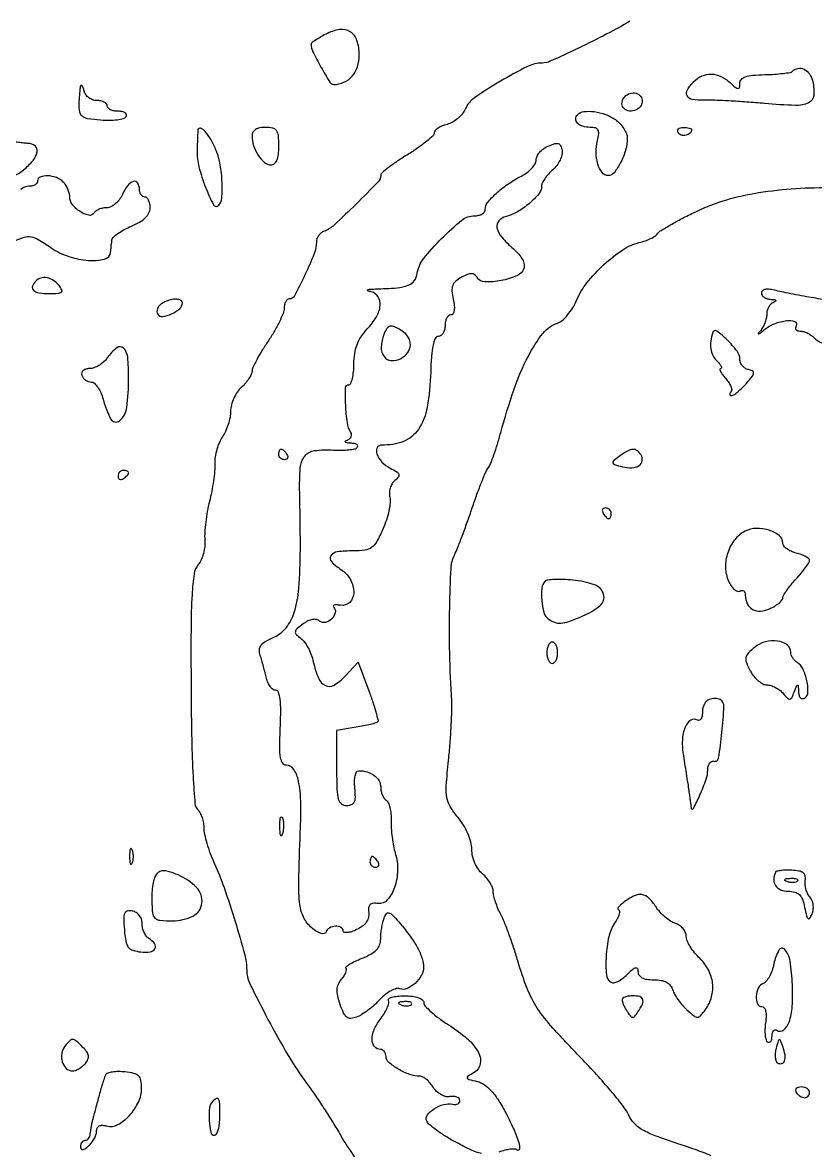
# Model space of a CAD drawing. Extents: x 0 to 5034, y 0 to 2560.
# Drawn here: x 908.2 to 1056.1, y 1856.2 to 2066.5 of the extents above; entities that cross this region are included whole.
import ezdxf

# ---------------------------------------------------------------- set-up
doc = ezdxf.new("R2010")
doc.units = 0

msp = doc.modelspace()

# ---------------------------------------------------------------- linework, layer by layer
for points in [[(1336.676578, 2318.858857, -0.00002), (1264.40431, 2319.816549, -0.099619)], [(1021.5, 2066.818886, -0.014519), (1017.202737, 2064.429313, -0.008246), (1011.875756, 2061.777042, -0.004142), (1006.639674, 2059.329975, -0.107638), (1005.12464, 2059, 0.116422), (1002.354541, 2058.346136, 0.017708), (997.330772, 2055.608072, 0.016729), (992.505298, 2052.52951, 0.136319), (990.83817, 2050.544167, -0.062793), (990.246466, 2049.585428, -0.045256), (989.371469, 2048.680929, -0.04576), (988.363492, 2047.961218, -0.070795), (987.374531, 2047.557865, 0.036912), (986.465588, 2047.256959, 0.048897), (985.697518, 2046.846093, 0.058135), (985.166067, 2046.393844, 0.189625), (985, 2045.971704, -0.209532), (984.766097, 2045.438054, -0.01545), (983.53125, 2044.368651, -0.019411), (981.91559, 2043.155625, -0.013399), (980, 2041.904982, 0.010602), (978.084069, 2040.669346, 0.015833), (976.46875, 2039.50228, 0.010792), (975.201888, 2038.480094, 0.221075), (975, 2038.045805, -0.194872), (974.509099, 2036.834089, -0.005287), (970.401848, 2032.685689, -0.008188), (966.324017, 2028.783177, -0.095451), (964.460098, 2027.623062, 0.07666), (963.901931, 2027.3039, 0.064891), (963.428904, 2026.814852, 0.066795), (963.109007, 2026.237211, 0.09336), (963, 2025.658503, -0.094216), (962.575631, 2023.426398, -0.016618), (960.871632, 2019.494974, -0.01056), (958.916405, 2015.581526, -0.278464), (957.953206, 2015, 0.176876), (957.587988, 2014.866631, 0.0912), (957.274659, 2014.485938, 0.071806), (957.05928, 2013.919541, 0.052451), (956.981803, 2013.25, -0.092755), (956.794847, 2012.305323, -0.018365), (956.093046, 2010.721421, -0.018873), (955.124625, 2008.912594, -0.016562), (953.981803, 2007.099519, 0.011621), (952.839951, 2005.327052, 0.014853), (951.875905, 2003.640786, 0.012764), (951.155301, 2002.20129, 0.11009), (951, 2001.504507, -0.11336), (950.866483, 2000.923169, -0.033962), (950.4125, 2000.129189, -0.032128), (949.765423, 1999.28072, -0.029873), (949, 1998.5, 0.061144), (948.234295, 1997.614716, 0.041798), (947.5875, 1996.451344, 0.041964), (947.146351, 1995.204171, 0.064114), (947, 1994.067519, -0.047312), (946.889774, 1992.905251, -0.029509), (946.553532, 1991.577952, -0.029481), (946.062458, 1990.296877, -0.046537), (945.480111, 1989.275066, 0.051682), (944.904488, 1988.240513, 0.031326), (944.43439, 1986.91929, 0.031153), (944.129126, 1985.534162, 0.047102), (944.054525, 1984.30256, -0.03083), (944.016074, 1982.929836, -0.012393), (943.801659, 1981.064225, -0.012208), (943.470799, 1979.060277, -0.015115), (943.061277, 1977.21395, 0.017712), (942.660826, 1975.363106, 0.01417), (942.357306, 1973.345529, 0.014405), (942.183115, 1971.461041, 0.034868), (942.19198, 1970.063564, -0.047641), (942.168492, 1968.837805, -0.036774), (941.918681, 1967.523882, -0.037786), (941.497263, 1966.320829, -0.069769), (940.955117, 1965.440096, 0.138869), (940.189086, 1963.702018, 0.020531), (939.809528, 1959.845064, 0.013266), (939.619231, 1953.608683, 0.002528), (939.631527, 1942.258955, 0.00336), (939.754278, 1932.714227, 0.008955), (940.009558, 1925.908066, 0.006083), (940.35058, 1920.868385, 0.17827), (940.881527, 1919.718473, -0.078892), (941.310676, 1919.127329, -0.038004), (941.671448, 1918.260785, -0.036466), (941.917536, 1917.279175, -0.043211), (942, 1916.326751, 0.055198), (942.128367, 1915.167514, 0.017049), (942.571567, 1913.464974, 0.016824), (943.200954, 1911.580926, 0.017732), (943.945759, 1909.776751, -0.023174), (945.781617, 1905.18878, -0.009731), (947.841137, 1898.864673, -0.007374), (949.626936, 1892.66887, -0.066567), (950, 1889.879099, 0.113597), (950.602604, 1887.260954, 0.008269), (953.97088, 1880.613379, 0.012617), (957.759246, 1873.852723, 0.025081), (961.154598, 1868.739115, -0.009311), (962.652267, 1866.630919, -0.005212), (964.398538, 1864.015062, -0.005199), (966.108866, 1861.333789, -0.00843), (967.5, 1859.015921, 0.023725), (970.249985, 1854.736234, 0.028858)], [(906.563629, 2025.73176, -0.032585), (908.470617, 2026.493027, -0.121357), (909.750175, 2026.586775, -0.092623), (911.109655, 2026.08572, -0.0146), (913.523676, 2024.548495, 0.068159), (916.82176, 2022.913956, 0.063137), (920.525473, 2022.171231, 0.080258), (923.491689, 2022.434036, 0.315534), (924.625, 2023.75, -0.001285), (924.681956, 2024.305148, -0.000854), (924.75, 2024.941552, -0.000859), (924.818168, 2025.559093, -0.001679), (924.875, 2026.051027, -0.182997), (925.133314, 2026.546761, -0.030557), (925.991406, 2027.222892, -0.030031), (927.150604, 2027.927572, -0.022601), (928.5, 2028.564447, 0.032482), (930.037788, 2029.327723, 0.063182), (931.12551, 2030.15781, 0.083043), (931.774592, 2031.053608, 0.115847), (932, 2032.01342, 0.048365), (931.926287, 2032.773686, 0.068365), (931.70625, 2033.416442, 0.088548), (931.38186, 2033.84943, 0.190034), (931, 2034, -0.148195), (930.618646, 2034.115568, -0.098894), (930.29375, 2034.440625, -0.082425), (930.074694, 2034.926543, -0.064853), (930, 2035.5, 0.144715), (929.66464, 2036.634423, 0.337066), (928.879478, 2036.917222, 0.156633), (927.801888, 2036.155639, 0.054376), (926.818046, 2034.5, -0.054292), (926.250084, 2033.543854, -0.054598), (925.490561, 2032.734375, -0.059956), (924.663573, 2032.182611, -0.117689), (923.898502, 2032, 0.049883), (923.172538, 2031.927393, 0.047588), (922.463217, 2031.712266, 0.051267), (921.87311, 2031.395979, 0.106086), (921.512657, 2031.020479, -0.318207), (920.52913, 2030.603408, -0.093951), (918.936465, 2031.281346, -0.078858), (917.491599, 2032.619777, -0.168115), (917, 2034.040547, 0.063526), (916.91265, 2034.725282, 0.039129), (916.6475, 2035.494411, 0.038709), (916.259431, 2036.226226, 0.055166), (915.8, 2036.8, 0.106751), (914.513435, 2037.629559, 0.079759), (912.855074, 2037.967148, 0.104548), (911.50382, 2037.73979, 0.308176), (911, 2037, -0.159149), (910.875441, 2036.618583, -0.096915), (910.524138, 2036.29375, -0.078661), (909.999553, 2036.0744, -0.059833), (909.380045, 2036, 0.180263), (907.858427, 2035.432992, 0.008294)], [(1036.643263, 1855.184682, 0.009034), (1033.626277, 1856.330104, 0.007927), (1030.436, 1857.419028, -0.010373), (1026.225565, 1858.879188, -0.042944), (1023.792161, 1860.025971, -0.072094), (1022.279529, 1861.224785, -0.084702), (1021.266584, 1862.745257, 0.059221), (1020.374022, 1864.244504, 0.009636), (1018.255268, 1866.893919, 0.010505), (1015.622971, 1869.926577, 0.009078), (1012.736687, 1873, -0.008529), (1007.125405, 1878.961974, -0.039097), (1004.21442, 1882.713554, -0.051811), (1002.325312, 1886.35808, -0.02286), (1000.56998, 1891.5, 0.008636), (999.797723, 1893.991797, 0.008028), (998.921801, 1896.517198, 0.008036), (998.070929, 1898.737318, 0.026695), (997.411727, 1900.154292, -0.022071), (996.871346, 1901.288334, -0.020135), (996.414695, 1902.5005, -0.020606), (996.095191, 1903.6166, -0.059472), (996, 1904.41408, 0.094921), (995.858743, 1905.151455, 0.041001), (995.4125, 1906.050994, 0.038638), (994.765268, 1906.958172, 0.041464), (994, 1907.732028, -0.066854), (993.214975, 1908.610666, -0.046339), (992.571881, 1909.779304, -0.045552), (992.143872, 1911.073394, -0.057156), (992, 1912.327885, 0.066758), (991.819666, 1913.672522, 0.035482), (991.262301, 1915.260432, 0.033977), (990.434958, 1916.86355, 0.038806), (989.429699, 1918.265917, -0.036652), (987.962232, 1920.294589, -0.09714), (987.335586, 1921.963004, -0.059649), (987.232278, 1924.184899, -0.007791), (987.650504, 1928.910273, 0.006514), (987.938548, 1932.072744, 0.006174), (988.150006, 1935.298643, 0.006144), (988.266749, 1938.156942, 0.02152), (988.240023, 1940, -0.008862), (987.88436, 1948.92955, -0.010249), (987.870838, 1957.443024, -0.007125), (988.112681, 1964.734068, -0.102563), (988.75497, 1967.230536, 0.019608), (989.320881, 1968.507988, 0.004329), (990.185458, 1970.74272, 0.004495), (991.139802, 1973.345053, 0.004314), (992.060708, 1976, -0.006104), (992.961248, 1978.566515, -0.007859), (993.854416, 1980.901206, -0.006198), (994.65473, 1982.828972, -0.065907), (995.088856, 1983.557297, 0.073321), (995.493089, 1984.258801, 0.009238), (996.107974, 1985.902807, 0.010692), (996.764134, 1987.895849, 0.008691), (997.383991, 1990.057297, -0.018304), (999.873361, 1998.147551, -0.035816), (1002.539548, 2004.337526, -0.045681), (1005.275001, 2008.608871, -0.151789), (1007.979478, 2010.493487, 0.101902), (1008.873473, 2010.99406, 0.039884), (1009.870311, 2012.006703, 0.037388), (1010.806632, 2013.309774, 0.038155), (1011.531313, 2014.729184, -0.069209), (1013.465208, 2017.999921, -0.038517), (1016.624578, 2021.396909, -0.038632), (1020.1635, 2024.18571, -0.090817), (1023.238532, 2025.518713, 0.025801), (1024.330077, 2025.831994, 0.028588), (1025.345738, 2026.247404, 0.029679), (1026.161144, 2026.697899, 0.113771), (1026.566399, 2027.107436, -0.114326), (1027.070963, 2027.616216, -0.008052), (1028.79568, 2028.663688, -0.011051), (1030.920742, 2029.845639, -0.008092), (1033.327867, 2031.066269, -0.071677), (1044.632445, 2034.687579, -0.044935), (1058.502134, 2035.758969, -0.045104)], [(1057.419043, 2014.861142, 0.017055), (1055.782514, 2015.177646, -0.004906), (1053.941526, 2015.487502, -0.003843), (1051.950176, 2015.858607, -0.003886), (1050.102436, 2016.232589, -0.009499), (1048.75, 2016.544223, 0.027109), (1047.566427, 2016.773398, 0.072962), (1046.71147, 2016.76604, 0.134246), (1046.19821, 2016.536112, 0.224337), (1046, 2016.116577, 0.151331), (1046.133847, 2015.684474, 0.09294), (1046.514062, 2015.304804, 0.077304), (1047.080861, 2015.034474, 0.06149), (1047.75, 2014.921053, -0.021021), (1048.416573, 2014.862835, -0.185333), (1048.672067, 2014.724694, -0.449116), (1048.648042, 2014.54862, -0.051902), (1048.25, 2014.337719, 0.103807), (1047.771898, 2014.017327, 0.06532), (1047.367188, 2013.477226, 0.061435), (1047.093265, 2012.810646, 0.066895), (1047, 2012.116667, -0.059331), (1046.909377, 2011.355655, -0.035464), (1046.632812, 2010.486128, -0.035073), (1046.228649, 2009.647221, -0.050424), (1045.75, 2008.976534, 0.028317), (1045.419177, 2008.553762, 0.731217), (1045.477818, 2008.477479, 0.079003), (1045.821925, 2008.667705, 0.007388), (1046.578741, 2009.276534, -0.080569), (1048.455544, 2010.379813, -0.062348), (1050.759249, 2010.958515, -0.124224), (1052.242523, 2010.771226, -0.468214), (1052.5, 2010, 0.115183), (1052.372095, 2009.61942, 0.185218), (1052.462725, 2009.29375, 0.156276), (1052.767592, 2009.074697, 0.078411), (1053.240983, 2009, -0.070429), (1053.847818, 2008.914096, -0.038895), (1054.550315, 2008.650474, -0.037884), (1055.234457, 2008.265558, -0.049335), (1055.789877, 2007.810123, 0.080644), (1057.201383, 2006.792905, 0.123939)], [(993.781656, 1855.585344, -0.054273), (991.924054, 1856.21727, -0.014715), (989.145483, 1857.613937, -0.014639), (987.168906, 1858.757424, -0.018647), (985.42014, 1859.930954, -0.016833), (984.04944, 1860.99914, -0.127874), (983.577096, 1861.659687, -0.258515), (983.735235, 1862.785559, -0.088659), (984.984622, 1863.94585, -0.076678), (986.76497, 1864.737765, -0.117368), (988.445737, 1864.791239, 0.066633), (988.983487, 1864.754187, 0.106313), (989.425046, 1864.879301, 0.138748), (989.700614, 1865.14315, 0.155962), (989.781146, 1865.5, 0.183803), (989.607996, 1865.857512, 0.101425), (989.189412, 1866.116496, 0.077051), (988.586491, 1866.237527, 0.053082), (987.889886, 1866.194454, -0.106831), (987.104834, 1866.229834, -0.064537), (986.239032, 1866.582479, -0.060199), (985.427924, 1867.181276, -0.064178), (984.802616, 1867.944454, 0.038914), (984.221851, 1868.730972, 0.042041), (983.539854, 1869.396183, 0.046092), (982.861906, 1869.856802, 0.126841), (982.306506, 1870, -0.086849), (980.442121, 1870.326302, -0.044876), (978.290342, 1871.329394, -0.043292), (976.499916, 1872.587267, -0.221475), (976, 1873.660515, 0.075426), (975.922356, 1874.172288, 0.088993), (975.697031, 1874.606526, 0.100712), (975.361942, 1874.896812, 0.128991), (974.968615, 1875, -0.226779), (973.860785, 1875.529708, -0.167752), (973.392987, 1876.825883, -0.104844), (973.75909, 1878.679703, -0.065748), (974.890668, 1880.588137, 0.027064), (975.648061, 1881.666277, 0.036927), (976.20093, 1882.71676, 0.040536), (976.505714, 1883.60769, 0.203273), (976.427358, 1884.117537, -0.395619), (976.495495, 1884.453887, -0.083346), (977.087636, 1884.740777, -0.047729), (978.11342, 1884.937498, -0.023527), (979.440983, 1885, -0.028119), (980.90629, 1884.917528, -0.055591), (982.040836, 1884.65963, -0.081091), (982.776218, 1884.26131, -0.224501), (983.036512, 1883.75, 0.181265), (983.300498, 1883.103814, 0.022635), (984.397321, 1882.020803, 0.024297), (985.874522, 1880.813451, 0.017901), (987.61778, 1879.61869, -0.037139), (991.189202, 1876.963615, -0.090268), (993.238849, 1874.414574, -0.170644), (993.579976, 1872.289224, -0.2232), (992.454234, 1870.705959, 0.011531), (991.251318, 1869.990495, 0.343932), (991.137987, 1869.678719, 0.254945), (991.41366, 1869.417923, 0.007686), (993, 1869.02459, -0.094554), (994.269871, 1868.463244, -0.054142), (995.541532, 1867.363675, -0.042245), (996.833976, 1865.71623, -0.022062), (998.16869, 1863.472679, -0.017033), (999.725947, 1860.317584, -0.030719), (1000.749455, 1857.623015, -0.10567), (1000.860569, 1856.405764, -0.625789), (1000.414988, 1856.251679, 0.195005), (1000.018217, 1856.419534, 0.032687), (999.176573, 1856.377159, 0.031611), (998.13922, 1856.189618, 0.023347), (997.020614, 1855.857341, -0.059842)]]:
    msp.add_lwpolyline(points, format="xyb")
for points in [[(964.742876, 2064.373263, 0.011603), (963.691828, 2063.791089, 0.017418), (962.80572, 2063.230757, 0.012453), (962.115342, 2062.734124, 0.234747), (962, 2062.50199, 0.116098), (962.32675, 2061.113745, 0.013303), (963.846079, 2058.25792, 0.009012), (965.533802, 2055.400777, 0.260466), (966.250954, 2055, 0.106167), (968.13564, 2055.404746, 0.109296), (969.665393, 2056.545644, 0.100713), (970.657397, 2058.312844, 0.077847), (971, 2060.5, 0.077434), (970.574572, 2063.230571, 0.178715), (969.315399, 2064.843603, 0.181357), (967.325361, 2065.237631, 0.079991)], [(1055.575091, 2055.556835, -0.083661), (1055.781583, 2052.947507, -0.269638), (1054.815683, 2051.579283, -0.117029), (1052.349742, 2051.088802, -0.013135), (1046.606232, 2051.450703, 0.004471), (1043.264393, 2051.719475, 0.004504), (1039.926518, 2051.927706, 0.004398), (1037.015122, 2052.057344, 0.018089), (1035.25, 2052.056508, -0.050633), (1033.12859, 2052.193597, -0.235986), (1032.166709, 2052.893745, -0.262192), (1032.205737, 2054.016756, -0.059525), (1033.428571, 2055.571429, -0.094709), (1034.952796, 2056.60649, -0.110764), (1036.667716, 2056.931079, -0.103105), (1038.452105, 2056.496204, -0.072886), (1040.171259, 2055.345012, 0.010633), (1041.229583, 2054.427414, 0.157225), (1041.68008, 2054.246886, 0.383061), (1041.931295, 2054.442823, 0.044218), (1042, 2055.218189, -0.186822), (1042.278194, 2055.936746, -0.124491), (1043.023121, 2056.429408, -0.062952), (1044.385437, 2056.721018, -0.016268), (1046.632835, 2056.839345, 0.010489), (1048.446402, 2056.913829, 0.014677), (1050.061588, 2057.061833, 0.010952), (1051.381949, 2057.25145, 0.156474), (1051.799501, 2057.466168, -0.153529), (1052.833438, 2058.005392, -0.162467), (1053.963651, 2057.839105, -0.129651), (1054.955032, 2056.958903, -0.085448)], [(919.016001, 2054.75, 0.039985), (918.926175, 2054.307972, 0.006764), (918.834075, 2053.450754, 0.007355), (918.754129, 2052.438213, 0.006483), (918.7, 2051.380227, 0.05315), (918.800379, 2049.907377, 0.192197), (919.285504, 2049.123194, 0.121158), (920.339317, 2048.682757, 0.016228), (922.745214, 2048.387073, 0.02338), (924.377466, 2048.31671, 0.031468), (925.853076, 2048.415112, 0.032507), (927.015276, 2048.644047, 0.191733), (927.504231, 2049.006846, 0.204425), (927.561092, 2049.382356, 0.180859), (927.332893, 2049.708261, 0.103422), (926.804939, 2049.928975, 0.047501), (926.059017, 2050, -0.0466), (925.270941, 2050.073608, -0.066561), (924.604836, 2050.29375, -0.086673), (924.155423, 2050.618015, -0.195654), (924, 2051, 0.185265), (923.853517, 2051.381765, 0.090065), (923.434039, 2051.70625, 0.069914), (922.810592, 2051.926193, 0.04993), (922.073324, 2052, -0.084769), (921.302748, 2052.131587, -0.073873), (920.578271, 2052.514062, -0.075402), (920.009076, 2053.081374, -0.09552), (919.689326, 2053.75, 0.020254), (919.498613, 2054.375116, 0.064083), (919.302891, 2054.765625, 0.25602), (919.143165, 2054.848157, 0.327519)], [(1023.553851, 2051.087132, -0.142059), (1022.639661, 2050.260751, -0.137157), (1021.412008, 2050.037164, -0.165693), (1020.404393, 2050.488182, -0.20832), (1020, 2051.416667, -0.151151), (1020.331448, 2052.488027, -0.135814), (1021.222082, 2053.239352, -0.137822), (1022.361542, 2053.419574, -0.157007), (1023.362868, 2052.962132, -0.101282), (1023.64159, 2052.578994, -0.081566), (1023.774902, 2052.086356, -0.078959), (1023.745455, 2051.561845, -0.08518)], [(1018.777494, 2048.443296, -0.051274), (1019.627744, 2047.707335, -0.045773), (1020.347139, 2046.786852, -0.048487), (1020.839411, 2045.829641, -0.094809), (1021, 2044.990349, -0.070942), (1020.686543, 2042.792224, -0.047912), (1019.747968, 2040.4358, -0.048378), (1018.532436, 2038.545544, -0.22957), (1017.406873, 2038, -0.236479), (1016.305246, 2038.551887, -0.087619), (1015.501654, 2040.145094, -0.069917), (1015.16605, 2042.325021, -0.064854), (1015.428758, 2044.572172, 0.031045), (1015.662569, 2045.829661, 0.158677), (1015.528059, 2046.518055, 0.209932), (1015.043501, 2046.885844, 0.058917), (1014.078069, 2047, -0.072092), (1012.698957, 2047.199886, -0.123759), (1011.704871, 2047.787876, -0.197905), (1011.37249, 2048.574841, -0.201219), (1011.693853, 2049.36052, -0.168991), (1012.89447, 2049.941342, -0.061209), (1014.814553, 2049.928855, -0.056147), (1016.933353, 2049.408226, -0.064562)], [(940.916667, 2046.559017, 0.024656), (940.880116, 2046.189823, 0.001796), (940.833333, 2045.168725, 0.002507), (940.787997, 2043.949858, 0.001895), (940.75, 2042.61111, 0.069613), (941.092324, 2039.632238, 0.030029), (942.327167, 2035.822664, 0.02618), (943.807806, 2032.558469, 0.507338), (944.746476, 2032.413142, 0.180038), (945.372238, 2033.78069, 0.028821), (945.417839, 2036.769615, 0.032338), (945.068756, 2040.018867, 0.05281), (944.311136, 2042.681619, 0.033525), (943.356448, 2044.659245, 0.050621), (942.249306, 2046.216873, 0.116898), (941.390038, 2046.828979, 0.485848)], [(951, 2045.434259, 0.080163), (951.296294, 2043.598049, 0.064285), (952.16536, 2041.791383, 0.070465), (953.340428, 2040.444703, 0.180072), (954.535184, 2040, 0.17193), (955.182255, 2040.229279, 0.123971), (955.64537, 2040.847345, 0.073387), (955.918077, 2041.915989, 0.025842), (956, 2043.5, 0.021436), (955.915691, 2045.465575, 0.13443), (955.571429, 2046.4, 0.189121), (954.86222, 2046.861332, 0.050766), (953.5, 2047, 0.046616), (952.433725, 2046.900373, 0.093572), (951.649172, 2046.593426, 0.125268), (951.173113, 2046.094579, 0.128905)], [(1033, 2046.559017, -0.211827), (1032.716404, 2045.919648, -0.127879), (1031.969093, 2045.529206, -0.122608), (1031.101938, 2045.54388, -0.191362), (1030.510081, 2045.983688, -0.136093), (1030.397824, 2046.36964, -0.190788), (1030.524436, 2046.701458, -0.140899), (1030.890269, 2046.925389, -0.067432), (1031.440983, 2047, -0.026751), (1032.038367, 2046.968016, -0.042195), (1032.542039, 2046.870461, -0.051652), (1032.89701, 2046.729146, -0.279105)], [(901.135016, 2043.117099, 0.173272), (899.432422, 2040.096062, 0.317804), (900.5939, 2037.662777, 0.185705), (904.297359, 2037.13029, 0.110975), (908.365141, 2039.07258, 0.051815), (910.146767, 2040.800355, 0.130737), (910.905498, 2042.423765, 0.262407), (910.519428, 2043.529076, 0.180346), (909.25, 2044.013655, -0.022977), (908.43447, 2044.057531, -0.011782), (907.41801, 2044.183455, -0.011683), (906.375375, 2044.362629, -0.017238), (905.470886, 2044.572523, 0.088168), (904.482143, 2044.658376, 0.058713), (903.366172, 2044.424525, 0.052945), (902.218311, 2043.898586, 0.044783)], [(1007.078068, 2039.067708, 0.031607), (1006.282801, 2038.284682, 0.033654), (1005.610433, 2037.423121, 0.035786), (1005.140132, 2036.609022, 0.113563), (1005, 2036, -0.174826), (1004.492078, 2034.591747, -0.043663), (1002.745381, 2032.824597, -0.044079), (1000.527082, 2031.2548, -0.070577), (998.382165, 2030.381069, 0.15093), (997.017767, 2029.552968, 0.242439), (996.688451, 2028.263238, 0.123871), (997.588874, 2026.500215, 0.036362), (999.767615, 2024.347341, -0.03769), (1000.760704, 2023.360823, -0.058105), (1001.440775, 2022.360973, -0.072716), (1001.765444, 2021.431454, -0.140226), (1001.696899, 2020.652514, -0.204052), (1000.402929, 2019.315354, -0.052025), (997.454316, 2018.418472, -0.052247), (994.449524, 2018.156621, -0.255275), (993.017669, 2018.971411, 0.094388), (992.528363, 2019.505366, 0.156178), (991.955298, 2019.702253, 0.101637), (991.192249, 2019.562223, 0.026838), (990.062991, 2019.033712, 0.052944), (988.982851, 2018.299203, 0.127466), (988.429718, 2017.514923, 0.110416), (988.283887, 2016.485686, 0.034267), (988.515272, 2014.930466, -0.026583), (988.717848, 2013.699085, -0.064473), (988.700496, 2012.779625, -0.112642), (988.478906, 2012.211649, -0.248557), (988.079455, 2012, 0.179231), (987.667472, 2011.847418, 0.091877), (987.31709, 2011.4125, 0.071896), (987.079806, 2010.765225, 0.052004), (987, 2010, -0.060587), (986.906938, 2009.234817, -0.079017), (986.632812, 2008.586015, -0.096834), (986.226777, 2008.150629, -0.157061), (985.75, 2007.994944, 0.292408), (985.175027, 2007.623966, 0.054454), (984.760644, 2006.3737, 0.03474), (984.471431, 2004.347634, 0.011404), (984.322174, 2001.336558, -0.035469), (983.682393, 1994.804262, -0.106044), (982.026954, 1990.657617, -0.15265), (979.235645, 1988.415585, -0.104423), (975.196352, 1987.740296, 0.296389), (974.340982, 1987.234701, 0.206126), (974.278407, 1986.079592, 0.104274), (975.232956, 1984.557855, 0.085275), (976.785461, 1983.41964, -0.0212), (977.981058, 1982.75888, -0.169943), (978.373997, 1982.279718, -0.262076), (978.292458, 1981.782182, -0.050796), (977.629838, 1981.107756, 0.0854), (977.122446, 1980.51467, 0.061389), (976.770553, 1979.715281, 0.060513), (976.619396, 1978.840862, 0.076668), (976.703386, 1978.026251, -0.091279), (976.777281, 1977.025756, -0.026412), (976.527758, 1975.490713, -0.025611), (976.057221, 1973.757986, -0.024789), (975.407704, 1972.063018, -0.021268), (974.252969, 1969.720809, -0.109822), (973.306755, 1968.640527, -0.12666), (972.05957, 1968.141353, -0.032195), (969.866569, 1968, 0.030726), (966.905687, 1967.817879, 0.218596), (965.713423, 1967.081496, 0.352257), (965.811116, 1966.002307, 0.055836), (967.568966, 1964.546768, -0.120677), (969.345954, 1962.641461, -0.130906), (969.972443, 1960.188352, -0.196716), (969.213501, 1958.387072, -0.243237), (967.5, 1957.845069, 0.028142), (966.777847, 1957.92818, 0.093211), (966.305264, 1957.867563, 0.2934), (966.156007, 1957.685446, 0.227119), (966.241324, 1957.437079, -0.261442), (966.511301, 1956.4466, -0.140522), (965.857777, 1955.317131, -0.132101), (964.671668, 1954.662436, -0.237943), (963.614487, 1954.904985, 0.123553), (963.006485, 1955.196334, 0.094147), (962.265513, 1955.206161, 0.073703), (961.417188, 1954.923509, 0.042203), (960.497165, 1954.355487, 0.018686), (959.365716, 1953.450143, 0.181558), (959.076781, 1952.920476, 0.23907), (959.249689, 1952.414267, 0.033369), (960.118774, 1951.673883, -0.078223), (960.789395, 1950.990233, -0.033144), (961.466337, 1949.894454, -0.031773), (962.0476, 1948.605317, -0.035983), (962.433052, 1947.304811, 0.043261), (963.393442, 1944.229257, 0.188435), (964.686106, 1942.873668, 0.247798), (966.299584, 1942.953047, 0.072165), (968.299346, 1944.567029), (970.772754, 1947.234489), (972.785123, 1941.867245, -0.008247), (973.528401, 1939.780767, -0.012848), (974.092471, 1937.957476, -0.007015), (974.498879, 1936.431622, -0.257763), (974.409789, 1936.094377, -0.13328), (974.102147, 1935.908716, -0.00841), (973.071712, 1935.633307, -0.0119), (971.815166, 1935.351594, -0.008536), (970.399066, 1935.094377), (966.776045, 1934.5), (966.776911, 1927.5, 0.006984), (966.833449, 1923.487944, 0.058045), (967.09413, 1921.690415, 0.164907), (967.664978, 1920.831998, 0.165763), (968.638889, 1920.5, 0.090487), (969.551134, 1920.666455, 0.194497), (970.067507, 1921.142861, 0.113455), (970.267951, 1922.05858, 0.022336), (970.174634, 1923.75, -0.028732), (970.121878, 1924.995503, -0.04695), (970.236707, 1926.045312, -0.061846), (970.483452, 1926.774441, -0.287811), (970.842846, 1927, -0.069812), (972.450645, 1926.774414, -0.088696), (973.794174, 1926.115904, -0.10319), (974.682922, 1925.127761, -0.132476), (975, 1923.952028, 0.050687), (975.076082, 1923.203448, 0.047902), (975.301463, 1922.470455, 0.051497), (975.632891, 1921.859346, 0.104725), (976.026258, 1921.483772, -0.156246), (976.414679, 1921.029338, -0.04054), (976.717693, 1920.10324, -0.037195), (976.90695, 1918.936603, -0.030565), (976.938952, 1917.674755, 0.02504), (976.959384, 1916.247449, 0.015468), (977.119154, 1914.576337, 0.015503), (977.380074, 1912.930798, 0.026751), (977.711878, 1911.585114, -0.080188), (978.144888, 1908.401995, -0.07662), (977.567944, 1905.190831, -0.096702), (976.23601, 1902.883415, -0.252352), (974.5, 1902.229793, 0.053768), (973.555701, 1902.255161, 0.177241), (972.99879, 1901.998797, 0.177379), (972.739183, 1901.443676, 0.053866), (972.759279, 1900.5, -0.093303), (972.705701, 1899.563491, -0.094315), (972.315011, 1898.714499, -0.080838), (971.578208, 1897.970722, -0.049316), (970.509279, 1897.344085, -0.028403), (969.546595, 1896.96527, -0.054753), (968.737101, 1896.793833, -0.091321), (968.195228, 1896.838821, -0.33857), (968, 1897.094085, 0.281903), (967.59177, 1897.760606, 0.132989), (966.565722, 1897.976385, 0.110015), (965.427152, 1897.653546, 0.190662), (964.803743, 1896.91123, -0.255831), (964.480662, 1896.611377, -0.133582), (963.915306, 1896.621772, -0.070919), (963.113925, 1896.985022, -0.028377), (962.133953, 1897.690448, -0.108679), (960.649981, 1899.549645, -0.084773), (959.913956, 1902.034416, -0.035527), (959.712873, 1906.236693, -0.004291), (960.007471, 1915.5, 0.013863), (960.081006, 1921.312189, 0.047372), (959.667305, 1925.066656, 0.089568), (958.791227, 1927.240613, 0.257755), (957.416019, 1928, -0.252768), (956.719393, 1928.376207, -0.10506), (956.31919, 1929.404619, -0.043469), (956.172196, 1931.364012, -0.007952), (956.273696, 1935, 0.009763), (956.351628, 1938.208271, 0.032002), (956.226159, 1940.324369, 0.05088), (955.928419, 1941.625985, 0.321498), (955.406866, 1942, -0.163432), (954.918234, 1942.164099, -0.068369), (954.420528, 1942.660938, -0.05753), (953.989136, 1943.38915, -0.046554), (953.697311, 1944.25, 0.005076), (953.446707, 1945.256818, 0.003207), (953.134885, 1946.426563, 0.003219), (952.813624, 1947.572342, 0.005922), (952.535132, 1948.5, -0.083728), (952.391571, 1949.545762, -0.149775), (952.668566, 1950.359805, -0.104574), (953.45075, 1951.069838, -0.028991), (954.936263, 1951.82579, 0.119168), (957.344397, 1953.656391, 0.096295), (958.881923, 1956.527878, 0.057261), (959.725498, 1961.030496, 0.015731), (960.009716, 1968.25, 0.003426), (960.011862, 1970.323059, 0.001429), (959.987603, 1973.119227, 0.001414), (959.944611, 1976.112656, 0.001831), (959.887361, 1978.858006, -0.024136), (959.997704, 1983.503022, -0.151028), (960.850744, 1985.690635, -0.196896), (962.657713, 1986.702286, -0.04576), (966.207402, 1986.809196, 0.018694), (967.678905, 1986.773928, 0.023799), (969.034101, 1986.856712, 0.022847), (970.13432, 1987.027818, 0.147411), (970.624069, 1987.290735, 0.231222), (970.718159, 1987.564591, 0.220715), (970.561966, 1987.814844, 0.097676), (970.10452, 1987.999476, 0.036946), (969.416667, 1988.078947, -0.023461), (968.736023, 1988.139054, -0.148644), (968.423674, 1988.28235, -0.455624), (968.425398, 1988.463907, -0.080934), (968.756231, 1988.664358, 0.080457), (969.192564, 1988.928166, 0.106448), (969.474393, 1989.295577, 0.121661), (969.557982, 1989.707716, 0.128588), (969.436969, 1990.101986, -0.103528), (968.777309, 1991.924656, -0.023936), (968.472334, 1995.192038, -0.017369), (968.43855, 1998.418386, -0.407124), (969.034451, 1999, 0.295591), (969.408218, 1999.24212, 0.04395), (969.71637, 2000.132106, 0.037743), (969.930102, 2001.376997, 0.023649), (970, 2002.853977, -0.038199), (970.146706, 2004.771478, -0.053003), (970.587155, 2006.436353, -0.05401), (971.359632, 2007.94789, -0.041785), (972.5, 2009.405499, 0.052954), (974.199947, 2011.68109, 0.107327), (974.903752, 2013.791052, 0.171277), (974.528785, 2015.384307, 0.187767), (973.25, 2016.315086, -0.024906), (972.583479, 2016.526953, -0.600251), (972.563128, 2016.680209, -0.140455), (972.901525, 2016.800874, -0.00831), (974, 2016.852338, 0.012029), (978.053176, 2017.072455, 0.069969), (980.136884, 2017.534083, 0.146858), (981.258845, 2018.385876, 0.122824), (981.823051, 2019.776709, -0.133016), (982.970206, 2022.44941, -0.028256), (986.364767, 2026.270079, -0.026603), (990.129343, 2029.671034, -0.172942), (992.5, 2030.506976, 0.057733), (993.264951, 2030.592895, 0.077149), (993.9125, 2030.852423, 0.096187), (994.34636, 2031.238324, 0.164472), (994.5, 2031.692761, -0.168953), (994.943063, 2032.966534, -0.039083), (996.509693, 2034.656257, -0.036552), (998.699966, 2036.398595, -0.030648), (1001.25, 2037.91898, 0.042235), (1002.302152, 2038.579769, 0.046479), (1003.192188, 2039.38934, 0.051793), (1003.805632, 2040.21962, 0.134), (1004, 2040.931851, -0.11888), (1004.164611, 2041.61441, -0.060997), (1004.660938, 2042.347506, -0.055422), (1005.389487, 2043.016864, -0.054783), (1006.25, 2043.512872, -0.02778), (1007.449578, 2043.961511, -0.154478), (1008.12871, 2043.958669, -0.214582), (1008.556558, 2043.573097, -0.059006), (1008.828068, 2042.685004, -0.104855), (1008.803176, 2041.858872, -0.052931), (1008.449334, 2040.873737, -0.049241), (1007.848623, 2039.891742, -0.052284)], [(910.666667, 2018.333333, 0.110393), (910.057475, 2017.373435, 0.297478), (910.235284, 2016.623084, 0.155021), (911.236572, 2016.136634, 0.036178), (913.122445, 2016, 0.012361), (914.856187, 2016.042869, 0.15744), (915.45753, 2016.270426, 0.362514), (915.543887, 2016.693913, 0.049622), (915, 2017.5, 0.073746), (913.945667, 2018.445151, 0.098727), (912.759103, 2018.928468, 0.114862), (911.61444, 2018.88411, 0.130214)], [(934.121885, 2014.096491, 0.076969), (933.646222, 2013.680777, 0.088966), (933.346718, 2013.15944, 0.099545), (933.267006, 2012.615662, 0.12583), (933.418245, 2012.132282, 0.297461), (934.322828, 2011.707559, 0.073124), (935.977904, 2012.19294, 0.068784), (937.505453, 2013.169055, 0.219642), (938, 2014.240547, 0.30032), (937.643216, 2014.780979, 0.11068), (936.701088, 2014.955663, 0.073768), (935.406892, 2014.714273, 0.058301)], [(975.606989, 2008.418213, 0.078974), (975.101281, 2006.031394, 0.167232), (975.617692, 2004.237071, 0.228967), (976.964835, 2003.485313, 0.138428), (978.785998, 2003.88547, 0.113112), (980.045801, 2004.982989, 0.151427), (980.53158, 2006.409148, 0.149899), (980.127257, 2007.870882, 0.110228), (978.929626, 2009.064655, 0.031318), (977.599032, 2009.794327, 0.159107), (976.771197, 2009.897014, 0.201441), (976.155605, 2009.485093, 0.054331)], [(1036.923489, 2008.75, 0.041086), (1036.56565, 2007.110318, 0.067931), (1036.569771, 2005.695522, 0.079312), (1036.937503, 2004.493388, 0.082749), (1037.65773, 2003.485128, -0.023086), (1038.178252, 2002.914184, -0.055247), (1038.493216, 2002.436256, -0.133244), (1038.557073, 2002.132763, -0.397457), (1038.416441, 2002, 0.441869), (1038.27835, 2001.848355, 0.094471), (1038.390203, 2001.462099, 0.045766), (1038.76134, 2000.872389, 0.020596), (1039.347194, 2000.168848, -0.036341), (1039.932883, 1999.41872, -0.053499), (1040.321096, 1998.679123, -0.068493), (1040.47323, 1998.056639, -0.225806), (1040.335515, 1997.668848, 0.061909), (1040.135572, 1997.412147, 0.18476), (1040.097956, 1997.196474, 0.247102), (1040.213877, 1997.052308, 0.102627), (1040.466038, 1997, 0.149332), (1040.889773, 1997.129441, 0.022916), (1041.605463, 1997.660938, 0.023892), (1042.414545, 1998.38846, 0.018699), (1043.222412, 1999.25, 0.012129), (1044.295665, 2000.54613, 0.132156), (1044.560024, 2001.163529, 0.320368), (1044.357149, 2001.554838, 0.068049), (1043.589707, 2001.823324, -0.088911), (1042.982434, 2002.064473, -0.078717), (1042.466977, 2002.50974, -0.07983), (1042.120076, 2003.085978, -0.095936), (1042, 2003.706029, 0.163922), (1041.486656, 2005.229771, 0.03469), (1039.613286, 2007.368906, 0.03961), (1037.681981, 2009.005563, 0.513522)], [(924, 2004, -0.054456), (923.310647, 2003.234842, -0.04612), (922.434796, 2002.5875, -0.048274), (921.514231, 2002.145264, -0.088069), (920.695907, 2002, 0.065578), (920.003817, 2001.908836, 0.11321), (919.493132, 2001.638148, 0.14887), (919.236771, 2001.231391, 0.148209), (919.25, 2000.75, 0.089089), (919.510662, 2000.272247, 0.069783), (919.941744, 1999.867188, 0.069245), (920.47138, 1999.593685, 0.084805), (921.019766, 1999.5, -0.18712), (921.597694, 1999.275869, -0.058171), (922.219029, 1998.559774, -0.049023), (922.785303, 1997.52441, -0.037259), (923.202267, 1996.29923, 0.062053), (924.673936, 1992.587699, 0.470722), (926.28561, 1992.278664, 0.190949), (927.629557, 1994.721381, 0.030752), (927.984687, 2000.25, 0.024397), (927.803337, 2004.179292, 0.182183), (926.996411, 2005.827322, 0.377218), (925.754447, 2005.869114, 0.064711)], [(957.5, 1986, -0.082592), (957.656512, 1985.6179, -0.161196), (957.6254, 1985.29375, -0.182303), (957.413961, 1985.078288, -0.108972), (957.059017, 1985, -0.093332), (956.654762, 1985.076123, -0.09642), (956.311086, 1985.29375, -0.099167), (956.081062, 1985.618444, -0.105053), (956, 1986, -0.042167), (956.032345, 1986.382849, -0.061769), (956.129539, 1986.70625, -0.081139), (956.272352, 1986.92554, -0.210953), (956.440983, 1987, -0.151918), (956.65171, 1986.934461, -0.038439), (956.933975, 1986.70625, -0.035638), (957.231006, 1986.382774, -0.029505)], [(1019.543269, 1985.655298, 0.01407), (1018.433942, 1984.795214, 0.296185), (1018.313246, 1984.414816, 0.255771), (1018.608991, 1984.109497, 0.011186), (1020.084893, 1983.688051, 0.071499), (1021.845611, 1983.488198, 0.135963), (1023.197423, 1983.906365, 0.214322), (1023.778658, 1984.796876, 0.179281), (1023.553851, 1985.912868, 0.092315), (1022.845604, 1986.692147, 0.180198), (1022.052724, 1986.930857, 0.114756), (1021.033645, 1986.62381, 0.02756)], [(926, 1981.940983, 0.108972), (926.078288, 1981.586039, 0.182303), (926.29375, 1981.3746, 0.161196), (926.6179, 1981.343488, 0.082592), (927, 1981.5, 0.029505), (927.382774, 1981.768994, 0.035638), (927.70625, 1982.066025, 0.038439), (927.934461, 1982.34829, 0.151918), (928, 1982.559017, 0.210953), (927.92554, 1982.727648, 0.081139), (927.70625, 1982.870461, 0.061769), (927.382849, 1982.967655, 0.042167), (927, 1983, 0.105053), (926.618444, 1982.918938, 0.099167), (926.29375, 1982.688914, 0.09642), (926.076123, 1982.345238, 0.093332)], [(1016.5, 1975, 0.029505), (1016.768994, 1974.617226, 0.035638), (1017.066025, 1974.29375, 0.038439), (1017.34829, 1974.065539, 0.151918), (1017.559017, 1974, 0.210953), (1017.727648, 1974.07446, 0.081139), (1017.870461, 1974.29375, 0.061769), (1017.967655, 1974.617151, 0.042167), (1018, 1975, 0.105053), (1017.918938, 1975.381556, 0.099167), (1017.688914, 1975.70625, 0.09642), (1017.345238, 1975.923877, 0.093332), (1016.940983, 1976, 0.108972), (1016.586039, 1975.921712, 0.182303), (1016.3746, 1975.70625, 0.161196), (1016.343488, 1975.3821, 0.082592)], [(1042.971863, 1971.663454, 0.111215), (1041.02849, 1970.067963, 0.085778), (1039.732399, 1967.642301, 0.084507), (1039.313194, 1964.886836, 0.102833), (1039.888311, 1962.345785, 0.041319), (1040.39002, 1961.449097, 0.065464), (1040.97195, 1960.790201, 0.09171), (1041.53877, 1960.45527, 0.230024), (1042.004253, 1960.502629, -0.115857), (1042.383186, 1960.629419, -0.185496), (1042.707499, 1960.538047, -0.15575), (1042.925671, 1960.232664, -0.077987), (1043, 1959.759017, 0.109917), (1043.35848, 1958.148028, 0.159735), (1044.34825, 1957.095551, 0.145862), (1045.845814, 1956.776953, 0.087085), (1047.622669, 1957.237846, 0.02867), (1048.532835, 1957.717313, 0.037237), (1049.301659, 1958.262264, 0.0408), (1049.845959, 1958.792815, 0.1811), (1050, 1959.204159, -0.135716), (1050.135896, 1959.695601, -0.017534), (1050.734375, 1960.619859, -0.019412), (1051.542665, 1961.686393, -0.015084), (1052.5, 1962.783426, 0.012699), (1053.457493, 1963.87013, 0.017015), (1054.265625, 1964.905291, 0.014217), (1054.874818, 1965.794998, 0.143972), (1055, 1966.22073, 0.229528), (1054.841794, 1966.547207, 0.041883), (1054.265625, 1966.928495, 0.037578), (1053.45753, 1967.294968, 0.02619), (1052.5, 1967.589356, -0.043629), (1051.54337, 1967.920351, -0.054795), (1050.734375, 1968.394129, -0.065175), (1050.180389, 1968.930709, -0.169391), (1050, 1969.447893, 0.225507), (1049.337861, 1970.841344, 0.094839), (1047.466217, 1971.850486, 0.082314), (1045.080116, 1972.189473, 0.111143)], [(1005.661165, 1962.327831, 0.173138), (1005.0564, 1961.051589, 0.045874), (1005.03817, 1958.761554, 0.045971), (1005.439396, 1956.500194, 0.166955), (1006.25, 1955.311092, 0.073359), (1007.425501, 1954.6763, 0.108628), (1008.582278, 1954.522377, 0.065065), (1010.098179, 1954.851935, 0.01308), (1012.678145, 1955.853128, 0.072638), (1015.922135, 1957.803653, 0.297137), (1016.583039, 1959.890085, 0.247237), (1014.917426, 1961.657882, 0.058262), (1010.818657, 1962.548687, 0.014852), (1009.048279, 1962.669104, 0.020255), (1007.448909, 1962.665438, 0.017551), (1006.151422, 1962.564166, 0.169703)], [(1006, 1949, 0.048028), (1006.073693, 1948.234582, 0.068025), (1006.29375, 1947.5875, 0.088204), (1006.618118, 1947.151477, 0.191087), (1007, 1947, 0.191087), (1007.381882, 1947.151477, 0.088204), (1007.70625, 1947.5875, 0.068025), (1007.926307, 1948.234582, 0.048028), (1008, 1949, 0.048028), (1007.926307, 1949.765418, 0.068025), (1007.70625, 1950.4125, 0.088204), (1007.381882, 1950.848523, 0.191087), (1007, 1951, 0.191087), (1006.618118, 1950.848523, 0.088204), (1006.29375, 1950.4125, 0.068025), (1006.073693, 1949.765418, 0.048028)], [(1044.822264, 1950.057161, 0.027499), (1043.554238, 1948.909432, 0.147296), (1043.122224, 1948.094943, 0.145875), (1043.209617, 1947.17307, 0.0268), (1043.942515, 1945.607411, 0.046756), (1044.602939, 1944.609958, 0.048499), (1045.429942, 1943.765927, 0.053439), (1046.291236, 1943.186882, 0.121876), (1047.046535, 1943, -0.076858), (1047.797469, 1942.883883, -0.044451), (1048.642538, 1942.530896, -0.04319), (1049.447225, 1942.014161, -0.055282), (1050.080461, 1941.40305, 0.019356), (1050.886208, 1940.50528, 0.23464), (1051.310348, 1940.355382, 0.251782), (1051.666793, 1940.606923, 0.022014), (1052.132621, 1941.65305, -0.002982), (1052.619551, 1942.869094, -0.292002), (1052.764558, 1942.971691, -0.412141), (1052.874457, 1942.872485, -0.003951), (1052.929715, 1941.690983, 0.058073), (1053.033334, 1941.027178, 0.130502), (1053.289236, 1940.590825, 0.19145), (1053.65569, 1940.434794, 0.14546), (1054.081027, 1940.550077, 0.254013), (1054.695818, 1941.624537, 0.057836), (1054.493468, 1943.786308, 0.056666), (1053.763813, 1945.972826, 0.146516), (1052.670716, 1947.203509, -0.064329), (1052.222887, 1947.567176, -0.051789), (1051.843898, 1948.058762, -0.053416), (1051.586091, 1948.597186, -0.085162), (1051.5, 1949.098972, 0.23612), (1050.827202, 1950.444234, 0.125855), (1049.066387, 1951.174024, 0.098876), (1046.795242, 1951.049909, 0.107651)], [(1036.25, 1940.281721, 0.121472), (1035.771724, 1939.964133, 0.066791), (1035.367188, 1939.38469, 0.060359), (1035.093105, 1938.646528, 0.058807), (1035, 1937.85765, -0.043867), (1034.9368, 1937.138667, -0.095392), (1034.739534, 1936.6233, -0.173527), (1034.448388, 1936.391978, -0.22397), (1034.113307, 1936.429973, 0.291644), (1032.832853, 1936.412081, 0.153921), (1031.788647, 1935.13088, 0.084548), (1031.268181, 1932.685331, 0.05204), (1031.453915, 1929.740432, -0.001713), (1031.752059, 1927.933708, -0.001427), (1032.05691, 1926.011252, -0.00144), (1032.325897, 1924.249727, -0.003915), (1032.503059, 1923, 0.000741), (1032.637529, 1922.006079, 0.000937), (1032.764944, 1921.0875, 0.000739), (1032.874405, 1920.317336, 0.0076), (1032.924919, 1920, 0.717584), (1033.338949, 1919.936205, 0.017709), (1034.541611, 1922.468435, 0.016067), (1035.705579, 1925.418076, 0.086143), (1036, 1927.114307, -0.057764), (1036.081501, 1927.817426, -0.090981), (1036.324308, 1928.37264, -0.12399), (1036.684158, 1928.694906, -0.178439), (1037.104027, 1928.75, 0.431907), (1038.01599, 1929.364216, 0.014627), (1038.656225, 1934.134844, 0.014987), (1039.016831, 1938.986914, 0.281482), (1038.308257, 1940.270033, 0.085691), (1037.908648, 1940.414326, 0.042494), (1037.370238, 1940.463248, 0.040524), (1036.788002, 1940.419308, 0.047056)], [(956.692991, 1915.269032, -0.087174), (956.51666, 1914.883358, -0.597527), (956.356533, 1914.900903, -0.080377), (956.235556, 1915.431793, -0.012823), (956.194949, 1916.5, -0.014395), (956.212705, 1917.580113, -0.052471), (956.315079, 1918.257153, -0.333666), (956.47713, 1918.386009, -0.31318), (956.655937, 1918.269032, -0.06278), (956.814405, 1917.671085, -0.030339), (956.872264, 1916.880008, -0.029507), (956.832894, 1916.036634, -0.037336)], [(928.157895, 1911, 0.017491), (928.189089, 1910.10856, 0.078554), (928.306058, 1909.601562, 0.447206), (928.474999, 1909.540618, 0.174857), (928.662281, 1909.75, 0.057986), (928.818615, 1910.320008, 0.037979), (928.87034, 1911, 0.037979), (928.818615, 1911.679992, 0.057986), (928.662281, 1912.25, 0.174857), (928.474999, 1912.459382, 0.447206), (928.306058, 1912.398438, 0.078554), (928.189089, 1911.89144, 0.017491)], [(973, 1910, 0.105053), (973.081062, 1909.618444, 0.099167), (973.311086, 1909.29375, 0.09642), (973.654762, 1909.076123, 0.093332), (974.059017, 1909, 0.108972), (974.413961, 1909.078288, 0.182303), (974.6254, 1909.29375, 0.161196), (974.656512, 1909.6179, 0.082592), (974.5, 1910, 0.029505), (974.231006, 1910.382774, 0.035638), (973.933975, 1910.70625, 0.038439), (973.65171, 1910.934461, 0.151918), (973.440983, 1911, 0.210953), (973.272352, 1910.92554, 0.081139), (973.129539, 1910.70625, 0.061769), (973.032345, 1910.382849, 0.042167)], [(933.15041, 1907.676048, 0.102584), (932.782053, 1906.978916, 0.027067), (932.4961, 1905.743902, 0.026299), (932.317375, 1904.271862, 0.024318), (932.287529, 1902.75, 0.019513), (932.44675, 1900.413478, 0.175466), (932.890051, 1899.506121, 0.174681), (933.812502, 1899.090775, 0.019303), (936.163004, 1899, 0.115373), (939.971624, 1899.890679, 0.252985), (941.648646, 1902.260923, 0.226643), (940.657037, 1905.198346, 0.100701), (937.196731, 1907.559328, 0.020898), (935.635668, 1908.140218, 0.071524), (934.571347, 1908.324715, 0.115078), (933.788045, 1908.165679, 0.113176)], [(1048.612029, 1908.036222, 0.103012), (1048.315912, 1906.701178, 0.152844), (1048.656399, 1905.561721, 0.148376), (1049.597028, 1904.797199, 0.095357), (1050.986019, 1904.518901, -0.059804), (1052.246943, 1904.357809, -0.132455), (1053.086462, 1903.888313, -0.112947), (1053.657083, 1903.003073, -0.037023), (1054.078925, 1901.5, 0.009432), (1054.435588, 1899.893476, 0.151405), (1054.717171, 1899.421436, 0.462313), (1055.027052, 1899.463109, 0.03994), (1055.454782, 1900.262735, 0.071869), (1055.673702, 1901.060393, 0.06279), (1055.672795, 1901.926255, 0.063612), (1055.458417, 1902.753678, 0.078198), (1055.051002, 1903.438546, -0.062307), (1054.62495, 1904.105783, -0.04384), (1054.314067, 1904.941346, -0.044172), (1054.155993, 1905.808637, -0.067843), (1054.189127, 1906.570142, 0.103226), (1054.167457, 1907.379645, 0.177038), (1053.80021, 1907.936615, 0.11507), (1053.01462, 1908.276458, 0.032245), (1051.676895, 1908.430553, 0.018121), (1050.577773, 1908.445919, 0.026431), (1049.61206, 1908.373248, 0.024694), (1048.858196, 1908.238142, 0.234279)], [(1052.729167, 1906.395833, -0.126455), (1052.402231, 1906.202593, -0.060344), (1051.916927, 1906.123424, -0.05415), (1051.359369, 1906.160852, -0.051402), (1050.8125, 1906.316886, -0.054073), (1050.395823, 1906.538436, -0.470617), (1050.37858, 1906.720685, -0.168741), (1050.670344, 1906.862007, -0.018894), (1051.416667, 1906.921053, -0.028489), (1052.112848, 1906.910055, -0.077125), (1052.592839, 1906.799335, -0.208169), (1052.77538, 1906.614691, -0.296942)], [(1020.44113, 1902.531803, 0.021085), (1019.753666, 1901.964734, 0.054201), (1019.324303, 1901.485547, 0.151963), (1019.223345, 1901.181607, 0.409048), (1019.36501, 1901.031803, -0.391082), (1019.569492, 1900.828569, -0.08387), (1019.501514, 1900.285302, -0.048227), (1019.173631, 1899.48356, -0.023867), (1018.61501, 1898.535183, 0.091151), (1017.552215, 1896.009047, 0.039358), (1017.048936, 1892.378986, 0.035846), (1017.092158, 1888.941459, 0.237571), (1017.963525, 1887.522542, 0.195088), (1018.47572, 1887.435549, 0.057736), (1019.24223, 1887.700191, 0.048417), (1020.11318, 1888.22766, 0.036039), (1020.963525, 1888.963525, -0.01382), (1022.00881, 1889.95257, -0.118688), (1022.571175, 1890.255317, -0.376927), (1022.882629, 1890.099711, -0.096937), (1023, 1889.5, 0.150494), (1023.198834, 1888.854354, 0.125784), (1023.738769, 1888.377872, 0.083374), (1024.648319, 1888.090092, 0.035031), (1025.932612, 1888, -0.04213), (1027.26918, 1887.887181, -0.079881), (1028.289356, 1887.540201, -0.098344), (1029.009955, 1886.953508, -0.096317), (1029.458142, 1886.131884, 0.05332), (1029.83099, 1885.283034, 0.02446), (1030.483421, 1884.263623, 0.023893), (1031.281846, 1883.247526, 0.030371), (1032.115848, 1882.395159, 0.014736), (1033.457298, 1881.251226, 0.175178), (1034.093145, 1881.033585, 0.211108), (1034.660189, 1881.295813, 0.022544), (1035.590319, 1882.454405, 0.092022), (1036.712762, 1884.790888, 0.094794), (1036.905771, 1887.349461, 0.092661), (1036.137665, 1889.845588, 0.083516), (1034.5, 1892, -0.033691), (1033.543307, 1893.02848, -0.033784), (1032.734375, 1894.175219, -0.035807), (1032.171374, 1895.269356, -0.101255), (1032, 1896.106926, 0.104196), (1031.848261, 1896.827165, 0.071535), (1031.404674, 1897.537674, 0.06767), (1030.748007, 1898.130946, 0.073195), (1029.973359, 1898.508456, -0.066441), (1029.082632, 1898.927813, -0.032743), (1028.07546, 1899.674834, -0.031785), (1027.115303, 1900.600627, -0.040028), (1026.358349, 1901.575843, 0.052374), (1025.014019, 1903.222393, 0.156581), (1023.733919, 1903.873947, 0.153462), (1022.296734, 1903.664999, 0.0497)], [(927.184512, 1897.335936, 0.022257), (927.457234, 1895.192708, 0.116742), (927.920422, 1894.107793, 0.156357), (928.74869, 1893.510647, 0.050014), (930.25, 1893.183578, 0.062222), (931.993843, 1893.200537, 0.228693), (932.889564, 1893.792085, 0.306204), (932.83806, 1894.697938, 0.087872), (931.75, 1895.70031, -0.093512), (931.271208, 1896.151402, -0.051783), (930.867188, 1896.848568, -0.049143), (930.59268, 1897.667198, -0.056394), (930.5, 1898.486305, 0.083417), (930.365747, 1899.285421, 0.082131), (929.977494, 1900.001568, 0.084485), (929.391028, 1900.538726, 0.095973), (928.684512, 1900.822241, 0.096999), (927.761543, 1900.819342, 0.246824), (927.256608, 1900.410596, 0.108449), (927.070662, 1899.445093, 0.014068)], [(981.75, 1894.214229, -0.027084), (982.228518, 1893.260588, -0.022734), (982.632812, 1892.204003, -0.023343), (982.9134, 1891.203082, -0.05672), (983, 1890.44214, -0.125544), (982.592709, 1888.845597, -0.080648), (981.413712, 1887.32807, -0.086928), (979.914746, 1886.354714, -0.19463), (978.580754, 1886.330638, 0.165417), (977.89191, 1886.357201, 0.051556), (976.922503, 1885.956063, 0.045162), (975.859077, 1885.250756, 0.036619), (974.856453, 1884.318407, -0.023737), (973.807986, 1883.291857, -0.01997), (972.606484, 1882.305381, -0.020437), (971.435334, 1881.492698, -0.051219), (970.506045, 1881.028324, -0.07331), (969.440683, 1880.796002, -0.183027), (968.690236, 1881.022971, -0.121393), (968.083509, 1881.783394, -0.024973), (967.439186, 1883.387683, -0.026242), (966.97896, 1884.991187, -0.069969), (966.87541, 1886.174089, -0.090915), (967.107726, 1887.149891, -0.070167), (967.685322, 1888.081152, 0.031564), (968.154943, 1888.722336, 0.046795), (968.473594, 1889.341141, 0.05771), (968.613702, 1889.853925, 0.238585), (968.516531, 1890.150135, -0.442952), (968.52962, 1890.41948, -0.033525), (969.195909, 1890.896418, -0.029164), (970.211941, 1891.446114, -0.015927), (971.514349, 1892.00563, 0.031057), (973.150968, 1892.768146, 0.075978), (974.206288, 1893.570011, 0.101244), (974.79421, 1894.49218, 0.091697), (975, 1895.604859, -0.023878), (975.046656, 1896.581276, -0.016825), (975.188221, 1897.671399, -0.017027), (975.394781, 1898.707213, -0.033893), (975.640752, 1899.506199, -0.063208), (976.073738, 1900.312798, -0.31129), (976.533506, 1900.479755, -0.136418), (977.156403, 1900.117796, -0.012401), (978.390752, 1898.788647, -0.013276), (979.289701, 1897.71504, -0.009281), (980.247596, 1896.46014, -0.00937), (981.121387, 1895.222296, -0.019179)], [(1048.349998, 1890.999989, -0.034958), (1048.007084, 1889.747731, -0.039406), (1047.503112, 1888.60679, -0.043097), (1046.923742, 1887.724132, -0.135162), (1046.35781, 1887.307063, 0.189965), (1045.43067, 1886.457325, 0.09953), (1045.029713, 1884.919604, 0.120088), (1045.284741, 1883.536719, 0.295528), (1046.113499, 1883, -0.246021), (1046.532749, 1882.780421, -0.097873), (1046.799964, 1882.16687, -0.061407), (1046.88986, 1881.202663, -0.029017), (1046.78023, 1879.955972, 0.027275), (1046.670198, 1878.752721, 0.036223), (1046.709473, 1877.654849, 0.039397), (1046.872993, 1876.790281, 0.190128), (1047.166731, 1876.396955, 0.187638), (1047.48201, 1876.338732, 0.185971), (1047.755227, 1876.508541, 0.111112), (1047.940178, 1876.916493, 0.051127), (1048, 1877.5, -0.05489), (1048.063947, 1878.080745, -0.118712), (1048.260466, 1878.48176, -0.18934), (1048.550923, 1878.642165, -0.17266), (1048.886693, 1878.570027, 0.317569), (1050.165269, 1878.648653, 0.142114), (1051.184493, 1880.100592, 0.06671), (1051.768887, 1883.03637, 0.027799), (1051.799984, 1887.083321, 0.026061), (1051.355965, 1891.508256, 0.143475), (1050.351793, 1893.657253, 0.522264), (1049.262523, 1893.532608, 0.074353)], [(978.8125, 1883.316886, 0.051402), (979.359369, 1883.160852, 0.05415), (979.916927, 1883.123424, 0.060344), (980.402231, 1883.202593, 0.126455), (980.729167, 1883.395833, 0.296942), (980.77538, 1883.614691, 0.208169), (980.592839, 1883.799335, 0.077125), (980.112848, 1883.910055, 0.028489), (979.416667, 1883.921053, 0.018894), (978.670344, 1883.862007, 0.168741), (978.37858, 1883.720685, 0.470617), (978.395823, 1883.538436, 0.054073)], [(1020.015313, 1884.25, 0.078687), (1020.084617, 1883.863584, 0.02093), (1020.315379, 1883.279688, 0.02069), (1020.637281, 1882.629313, 0.019985), (1021.015313, 1882, 0.02521), (1021.610943, 1881.185322, 0.226004), (1022, 1881, 0.226004), (1022.389057, 1881.185322, 0.02521), (1022.984687, 1882, 0.032992), (1023.818638, 1883.473764, 0.19391), (1023.876025, 1884.343119, 0.261891), (1023.3251, 1884.847548, 0.057336), (1022, 1885, 0.035712), (1021.235087, 1884.945297, 0.054684), (1020.591998, 1884.779687, 0.072225), (1020.154273, 1884.53742, 0.239822)], [(916.105192, 1875.626748, 0.135614), (915.500063, 1874.283047, 0.111279), (915.607544, 1872.706971, 0.125764), (916.351153, 1871.466304, 0.197674), (917.484544, 1871, 0.087094), (918.054847, 1871.1001, 0.043473), (918.721739, 1871.409503, 0.041401), (919.375498, 1871.860651, 0.047856), (919.912073, 1872.394054, 0.06587), (920.392025, 1873.157595, 0.145561), (920.48753, 1873.832705, 0.121064), (920.200037, 1874.533075, 0.038752), (919.463089, 1875.394054, 0.01157), (918.162323, 1876.635974, 0.169067), (917.587486, 1876.881831, 0.219301), (917.057055, 1876.680611, 0.020935)], [(1048.761884, 1875.197444, 0.038882), (1048.603816, 1874.319093, 0.049274), (1048.602284, 1873.494947, 0.057746), (1048.743704, 1872.83781, 0.174202), (1049.024782, 1872.484684, 0.204813), (1049.787139, 1872.369826, 0.251405), (1050.308124, 1872.852363, 0.11947), (1050.413112, 1873.974636, 0.050997), (1050.042872, 1875.446448, 0.007616), (1049.573491, 1876.680056, 0.360495), (1049.355028, 1876.799402, 0.282141), (1049.148828, 1876.610375, 0.005764)], [(923.732107, 1870.306359, 0.042107), (923.509175, 1869.820419, 0.007149), (923.176921, 1868.855618, 0.007763), (922.819522, 1867.707688, 0.006843), (922.481878, 1866.5, -0.000133), (922.148147, 1865.241424, -0.000121), (921.802511, 1863.940625, -0.000121), (921.492483, 1862.776102, -0.000387), (921.285018, 1862, 0.01163), (921.123062, 1861.334514, 0.007998), (920.969205, 1860.573437, 0.008068), (920.844608, 1859.835813, 0.016243), (920.774732, 1859.25, -0.063664), (920.671178, 1858.772116, -0.076384), (920.453619, 1858.367188, -0.089612), (920.159654, 1858.095216, -0.142913), (919.833333, 1858, 0.133677), (919.515547, 1857.913493, 0.100487), (919.244792, 1857.670282, 0.087409), (919.062608, 1857.306473, 0.072599), (919, 1856.877555, 0.122183), (919.101643, 1856.467821, 0.300026), (919.361364, 1856.325424, 0.128583), (919.808783, 1856.48229, 0.024942), (920.5, 1857, 0.051866), (921.073969, 1857.586697, 0.042469), (921.559375, 1858.31812, 0.044128), (921.891478, 1859.076359, 0.081335), (922, 1859.739076, -0.105056), (922.129358, 1860.347941, -0.17129), (922.488556, 1860.727399, -0.131131), (923.089306, 1860.857176, -0.051986), (923.93067, 1860.728381, 0.19125), (925.955337, 1860.976949, 0.082117), (928.137029, 1862.684056, 0.07559), (929.822625, 1865.190255, 0.110234), (930.40551, 1867.777341, 0.043879), (930.279666, 1869.242553, 0.157429), (929.84679, 1870.062634, 0.138422), (928.977751, 1870.534835, 0.031134), (927.299358, 1870.806359, 0.025284), (926.07449, 1870.864685, 0.034084), (924.967918, 1870.785857, 0.036283), (924.102018, 1870.599675, 0.195481)], [(1052.5, 1867, 0.06081), (1052.806203, 1866.617485, 0.051032), (1053.2129, 1866.29375, 0.053229), (1053.653442, 1866.073302, 0.089642), (1054.059017, 1866, 0.105429), (1054.418051, 1866.076556, 0.099231), (1054.723586, 1866.29375, 0.096318), (1054.928382, 1866.618268, 0.092995), (1055, 1867, 0.153634), (1054.879982, 1867.381379, 0.097988), (1054.542039, 1867.70625, 0.080552), (1054.037096, 1867.925455, 0.062283), (1053.440983, 1868, 0.066118), (1052.889346, 1867.926733, 0.138808), (1052.521475, 1867.70625, 0.191142), (1052.392057, 1867.379648, 0.139169)], [(943.666667, 1865.333333, 0.172027), (943.082481, 1864.107362, 0.039155), (943.022468, 1861.77163, 0.03797), (943.307761, 1859.563463, 0.35554), (944, 1859, 0.277684), (944.385692, 1859.232098, 0.052312), (944.70625, 1860.028125, 0.042582), (944.927458, 1861.158889, 0.027026), (945, 1862.5, 0.00754), (944.964349, 1864.864161, 0.102781), (944.764938, 1865.697037, 0.421361), (944.363682, 1865.835997, 0.080477)]]:
    msp.add_lwpolyline(points, format="xyb", close=True)

doc.saveas('drawing.dxf')
